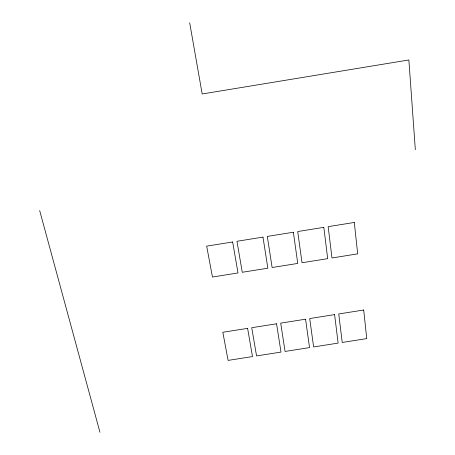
<?xml version="1.0" encoding="UTF-8"?>
<svg xmlns="http://www.w3.org/2000/svg" width="455" height="455" viewBox="0 0 455 455"><rect width="100%" height="100%" fill="white"/><g stroke="black" fill="none" stroke-linecap="round" stroke-linejoin="round"><path stroke-width="0.68" d="M39.67 210.563L99.946 432.25M189.672 22.75L202.185 93.975L408.863 59.958L415.33 149.655M232.642 241.98L206.672 246.144L212.468 277.032L238.011 272.954L232.642 241.98M262.979 237.112L236.97 241.286L242.27 272.278L267.853 268.194L262.979 237.112M293.373 232.238L267.318 236.412L272.118 267.517L297.746 263.428L293.373 232.238M323.818 227.352L297.718 231.538L302.018 262.745L327.685 258.65L323.818 227.352M354.308 222.461L328.169 226.653L331.968 257.968L357.675 253.862L354.308 222.461M247.611 328.362L222.831 332.275L228.103 360.4L252.497 356.566L247.611 328.362M276.56 323.784L251.74 327.708L256.563 355.924L280.997 352.085L276.56 323.784M305.561 319.205L280.701 323.13L285.069 351.442L309.536 347.597L305.561 319.205M334.601 314.615L309.707 318.546L313.62 346.955L338.122 343.104L334.601 314.615M363.693 310.02L338.753 313.956L342.211 342.461L366.753 338.6L363.693 310.02"/></g></svg>
